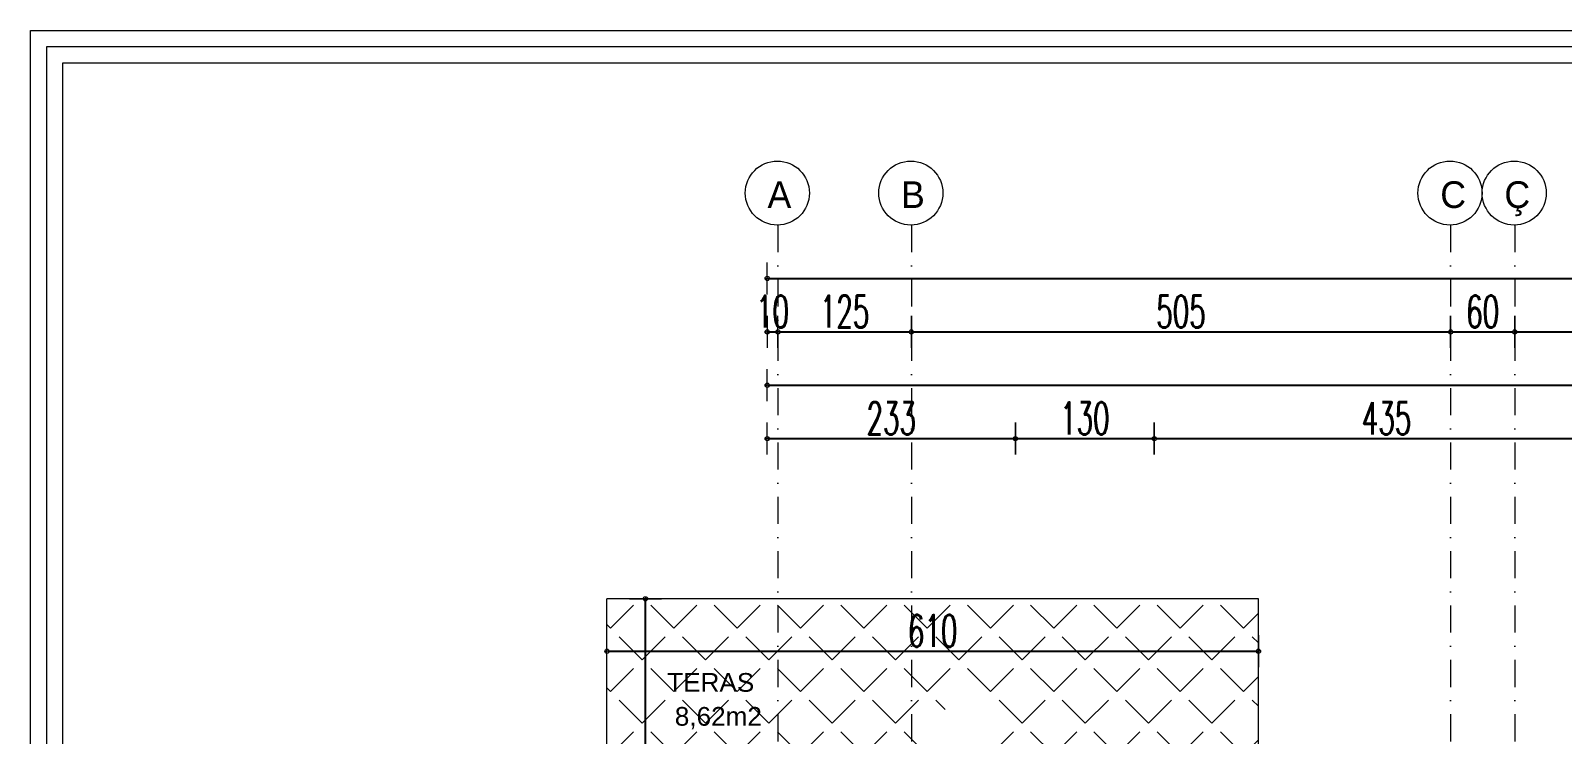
# Model space of a CAD drawing. Header units: millimetres. Extents: x -16104 to 67872, y -88009 to 12107.
# Drawn here: x 6700 to 8134, y -5612 to -4952 of the extents above; entities that cross this region are included whole.
import ezdxf

# ---------------------------------------------------------------- set-up
doc = ezdxf.new("R2010")
doc.units = ezdxf.units.MM
doc.linetypes.add('ACAD_ISO07W100', pattern=[3, 0, -3])
doc.linetypes.add('DASHDOTX2', pattern=[50.8, 25.4, -12.7, 0, -12.7])
doc.layers.get('0').update_dxf_attribs({"color": 241})
for name, color, linetype, lineweight in [('AKS', 1, 'ACAD_ISO07W100', 5), ('akslar', 144, 'Continuous', 20), ('balkon', 6, 'Continuous', 5), ('c05', 32, 'Continuous', 13), ('emsal&kolon', 1, 'Continuous', 5), ('OLCU', 54, 'Continuous', 13), ('ÖLÇÜ', 252, 'Continuous', 20)]:
    doc.layers.add(name, color=color, linetype=linetype, lineweight=lineweight)
doc.styles.add('DIM', font='Txttw.shx', dxfattribs={"width": 0.6})
doc.dimstyles.new('50', dxfattribs={"dimscale": 0, "dimtxt": 30, "dimasz": 1, "dimexe": 0, "dimexo": 2, "dimgap": 4, "dimtad": 1, "dimdec": 0, "dimzin": 0, "dimdsep": 46, "dimtxsty": 'DIM', "dimblk1": 'DOT', "dimblk2": 'DOT', "dimsah": 1, "dimcen": 1.5, "dimdle": 3, "dimse1": 1, "dimse2": 1, "dimclrd": 256, "dimclre": 9, "dimclrt": 256, "dimadec": 0, "dimazin": 0, "dimtfac": 0.24, "dimtdec": 0, "dimtix": 1, "dimtmove": 2, "dimatfit": 3, "dimldrblk": 'DOT', "dimfxl": 0, "dimtolj": 1, "dimtzin": 15, "dimarcsym": 0})

# ---------------------------------------------------------------- blocks, each defined once
blk = doc.blocks.new('DOT')
for p, q in [((0, 15), (0, -15)), ((-2, 0), (0, 0)), ((2, 0), (0, 0))]:
    blk.add_line(p, q)
blk.add_circle((0, 0), 2)
blk = doc.blocks.new('*D8165')
at = {"layer": 'Defpoints', "color": 0, "transparency": 16777216}
for p in [(7622.1, -5334.6), (7389.6, -5384.6), (7622.1, -5384.6)]:
    blk.add_point(p, dxfattribs=at)
at = {"layer": 'OLCU', "lineweight": -2, "transparency": 16777216}
blk.add_line((7390.6, -5334.6), (7621.1, -5334.6), dxfattribs=at)
at = {"layer": 'OLCU', "lineweight": -2, "transparency": 16777216, "rotation": 180}
blk.add_blockref('DOT', (7389.6, -5334.6), dxfattribs=at)
at = {"layer": 'OLCU', "lineweight": -2, "transparency": 16777216}
blk.add_blockref('DOT', (7622.1, -5334.6), dxfattribs=at)
at = {"layer": 'OLCU', "transparency": 16777216, "insert": (7505.8, -5315.6), "char_height": 30, "attachment_point": 5, "style": 'DIM'}
blk.add_mtext('\\A1;233', dxfattribs=at)
blk = doc.blocks.new('*D8166')
at = {"layer": 'Defpoints', "color": 0, "transparency": 16777216}
for p in [(7752.1, -5334.6), (7622.1, -5384.6), (7752.1, -5384.6)]:
    blk.add_point(p, dxfattribs=at)
at = {"layer": 'OLCU', "lineweight": -2, "transparency": 16777216}
blk.add_line((7623.1, -5334.6), (7751.1, -5334.6), dxfattribs=at)
at = {"layer": 'OLCU', "lineweight": -2, "transparency": 16777216, "rotation": 180}
blk.add_blockref('DOT', (7622.1, -5334.6), dxfattribs=at)
at = {"layer": 'OLCU', "lineweight": -2, "transparency": 16777216}
blk.add_blockref('DOT', (7752.1, -5334.6), dxfattribs=at)
at = {"layer": 'OLCU', "transparency": 16777216, "insert": (7687.1, -5315.6), "char_height": 30, "attachment_point": 5, "style": 'DIM'}
blk.add_mtext('\\A1;130', dxfattribs=at)
blk = doc.blocks.new('*D8167')
at = {"layer": 'Defpoints', "color": 0, "transparency": 16777216}
for p in [(8187.1, -5334.6), (7752.1, -5384.6), (8187.1, -5384.6)]:
    blk.add_point(p, dxfattribs=at)
at = {"layer": 'OLCU', "lineweight": -2, "transparency": 16777216}
blk.add_line((7753.1, -5334.6), (8186.1, -5334.6), dxfattribs=at)
at = {"layer": 'OLCU', "lineweight": -2, "transparency": 16777216, "rotation": 180}
blk.add_blockref('DOT', (7752.1, -5334.6), dxfattribs=at)
at = {"layer": 'OLCU', "lineweight": -2, "transparency": 16777216}
blk.add_blockref('DOT', (8187.1, -5334.6), dxfattribs=at)
at = {"layer": 'OLCU', "transparency": 16777216, "insert": (7969.6, -5315.6), "char_height": 30, "attachment_point": 5, "style": 'DIM'}
blk.add_mtext('\\A1;435', dxfattribs=at)
blk = doc.blocks.new('*D8174')
at = {"layer": 'Defpoints', "color": 0, "transparency": 16777216}
for p in [(9439.6, -5284.6), (7389.6, -5319.6), (9439.6, -5319.6)]:
    blk.add_point(p, dxfattribs=at)
at = {"layer": 'OLCU', "lineweight": -2, "transparency": 16777216}
blk.add_line((7390.6, -5284.6), (9438.6, -5284.6), dxfattribs=at)
at = {"layer": 'OLCU', "lineweight": -2, "transparency": 16777216, "rotation": 180}
blk.add_blockref('DOT', (7389.6, -5284.6), dxfattribs=at)
at = {"layer": 'OLCU', "lineweight": -2, "transparency": 16777216}
blk.add_blockref('DOT', (9439.6, -5284.6), dxfattribs=at)
at = {"layer": 'OLCU', "transparency": 16777216, "insert": (8414.6, -5265.6), "char_height": 30, "attachment_point": 5, "style": 'DIM'}
blk.add_mtext('\\A1;2050', dxfattribs=at)
blk = doc.blocks.new('*D8175')
at = {"layer": 'Defpoints', "color": 0, "transparency": 16777216}
for p in [(7399.6, -5234.6), (7389.6, -5269.6), (7399.6, -5269.6)]:
    blk.add_point(p, dxfattribs=at)
at = {"layer": 'OLCU', "lineweight": -2, "transparency": 16777216}
for p, q in [((7388.6, -5234.6), (7387.6, -5234.6)), ((7389.6, -5234.6), (7399.6, -5234.6)), ((7400.6, -5234.6), (7401.6, -5234.6))]:
    blk.add_line(p, q, dxfattribs=at)
blk.add_blockref('DOT', (7389.6, -5234.6), dxfattribs=at)
at = {"layer": 'OLCU', "lineweight": -2, "transparency": 16777216, "rotation": 180}
blk.add_blockref('DOT', (7399.6, -5234.6), dxfattribs=at)
at = {"layer": 'OLCU', "transparency": 16777216, "insert": (7394.6, -5215.6), "char_height": 30, "attachment_point": 5, "style": 'DIM'}
blk.add_mtext('\\A1;10', dxfattribs=at)
blk = doc.blocks.new('*D8176')
at = {"layer": 'Defpoints', "color": 0, "transparency": 16777216}
for p in [(7399.6, -5234.6), (7524.6, -5234.6), (7524.6, -5234.6)]:
    blk.add_point(p, dxfattribs=at)
at = {"layer": 'OLCU', "lineweight": -2, "transparency": 16777216}
blk.add_line((7400.6, -5234.6), (7523.6, -5234.6), dxfattribs=at)
at = {"layer": 'OLCU', "lineweight": -2, "transparency": 16777216, "rotation": 180}
blk.add_blockref('DOT', (7399.6, -5234.6), dxfattribs=at)
at = {"layer": 'OLCU', "lineweight": -2, "transparency": 16777216}
blk.add_blockref('DOT', (7524.6, -5234.6), dxfattribs=at)
at = {"layer": 'OLCU', "transparency": 16777216, "insert": (7462.1, -5215.6), "char_height": 30, "attachment_point": 5, "style": 'DIM'}
blk.add_mtext('\\A1;125', dxfattribs=at)
blk = doc.blocks.new('*D8177')
at = {"layer": 'Defpoints', "color": 0, "transparency": 16777216}
for p in [(7524.6, -5234.6), (8029.6, -5234.6), (8029.6, -5234.6)]:
    blk.add_point(p, dxfattribs=at)
at = {"layer": 'OLCU', "lineweight": -2, "transparency": 16777216}
blk.add_line((7525.6, -5234.6), (8028.6, -5234.6), dxfattribs=at)
at = {"layer": 'OLCU', "lineweight": -2, "transparency": 16777216, "rotation": 180}
blk.add_blockref('DOT', (7524.6, -5234.6), dxfattribs=at)
at = {"layer": 'OLCU', "lineweight": -2, "transparency": 16777216}
blk.add_blockref('DOT', (8029.6, -5234.6), dxfattribs=at)
at = {"layer": 'OLCU', "transparency": 16777216, "insert": (7777.1, -5215.6), "char_height": 30, "attachment_point": 5, "style": 'DIM'}
blk.add_mtext('\\A1;505', dxfattribs=at)
blk = doc.blocks.new('*D8178')
at = {"layer": 'Defpoints', "color": 0, "transparency": 16777216}
for p in [(8029.6, -5234.6), (8089.6, -5234.6), (8089.6, -5234.6)]:
    blk.add_point(p, dxfattribs=at)
at = {"layer": 'OLCU', "lineweight": -2, "transparency": 16777216}
blk.add_line((8030.6, -5234.6), (8088.6, -5234.6), dxfattribs=at)
at = {"layer": 'OLCU', "lineweight": -2, "transparency": 16777216, "rotation": 180}
blk.add_blockref('DOT', (8029.6, -5234.6), dxfattribs=at)
at = {"layer": 'OLCU', "lineweight": -2, "transparency": 16777216}
blk.add_blockref('DOT', (8089.6, -5234.6), dxfattribs=at)
at = {"layer": 'OLCU', "transparency": 16777216, "insert": (8059.6, -5215.6), "char_height": 30, "attachment_point": 5, "style": 'DIM'}
blk.add_mtext('\\A1;60', dxfattribs=at)
blk = doc.blocks.new('*D8179')
at = {"layer": 'Defpoints', "color": 0, "transparency": 16777216}
for p in [(8089.6, -5234.6), (8319.1, -5234.6), (8319.1, -5234.6)]:
    blk.add_point(p, dxfattribs=at)
at = {"layer": 'OLCU', "lineweight": -2, "transparency": 16777216}
blk.add_line((8090.6, -5234.6), (8318.1, -5234.6), dxfattribs=at)
at = {"layer": 'OLCU', "lineweight": -2, "transparency": 16777216, "rotation": 180}
blk.add_blockref('DOT', (8089.6, -5234.6), dxfattribs=at)
at = {"layer": 'OLCU', "lineweight": -2, "transparency": 16777216}
blk.add_blockref('DOT', (8319.1, -5234.6), dxfattribs=at)
at = {"layer": 'OLCU', "transparency": 16777216, "insert": (8204.3, -5215.6), "char_height": 30, "attachment_point": 5, "style": 'DIM'}
blk.add_mtext('\\A1;230', dxfattribs=at)
blk = doc.blocks.new('*D8187')
at = {"layer": 'Defpoints', "color": 0, "transparency": 16777216}
for p in [(9439.6, -5184.6), (7389.6, -5219.6), (9439.6, -5219.6)]:
    blk.add_point(p, dxfattribs=at)
at = {"layer": 'OLCU', "lineweight": -2, "transparency": 16777216}
blk.add_line((7390.6, -5184.6), (9438.6, -5184.6), dxfattribs=at)
at = {"layer": 'OLCU', "lineweight": -2, "transparency": 16777216, "rotation": 180}
blk.add_blockref('DOT', (7389.6, -5184.6), dxfattribs=at)
at = {"layer": 'OLCU', "lineweight": -2, "transparency": 16777216}
blk.add_blockref('DOT', (9439.6, -5184.6), dxfattribs=at)
at = {"layer": 'OLCU', "transparency": 16777216, "insert": (8414.6, -5165.6), "char_height": 30, "attachment_point": 5, "style": 'DIM'}
blk.add_mtext('\\A1;2050', dxfattribs=at)
blk = doc.blocks.new('*D8323')
at = {"layer": 'Defpoints', "color": 0, "transparency": 16777216}
for p in [(7239.6, -5484.6), (7275.6, -5484.6), (7239.6, -6569.6)]:
    blk.add_point(p, dxfattribs=at)
at = {"layer": 'OLCU', "lineweight": -2, "transparency": 16777216}
blk.add_line((7275.6, -6568.6), (7275.6, -5485.6), dxfattribs=at)
for p, rotation in [((7275.6, -5484.6), 90), ((7275.6, -6569.6), 270)]:
    blk.add_blockref('DOT', p, dxfattribs=dict(at, rotation=rotation))
at = {"layer": 'OLCU', "transparency": 16777216, "insert": (7256.6, -6027.1), "char_height": 30, "attachment_point": 5, "rotation": 90, "style": 'DIM'}
blk.add_mtext('\\A1;1085', dxfattribs=at)
blk = doc.blocks.new('*D8324')
at = {"layer": 'Defpoints', "color": 0, "transparency": 16777216}
for p in [(7239.6, -5484.6), (7849.6, -5484.6), (7849.6, -5533.7)]:
    blk.add_point(p, dxfattribs=at)
at = {"layer": 'OLCU', "lineweight": -2, "transparency": 16777216}
blk.add_line((7240.6, -5533.7), (7848.6, -5533.7), dxfattribs=at)
at = {"layer": 'OLCU', "lineweight": -2, "transparency": 16777216, "rotation": 180}
blk.add_blockref('DOT', (7239.6, -5533.7), dxfattribs=at)
at = {"layer": 'OLCU', "lineweight": -2, "transparency": 16777216}
blk.add_blockref('DOT', (7849.6, -5533.7), dxfattribs=at)
at = {"layer": 'OLCU', "transparency": 16777216, "insert": (7544.6, -5514.7), "char_height": 30, "attachment_point": 5, "style": 'DIM'}
blk.add_mtext('\\A1;610', dxfattribs=at)

msp = doc.modelspace()

# ---------------------------------------------------------------- hatches: boundary and pattern name
at = {"layer": 'ÖLÇÜ'}
h = msp.add_hatch(dxfattribs=at)
h.set_pattern_fill('ANGLE,_O', color=256, scale=6, angle=45)
h.set_pattern_definition([(45, (-3603.393, 0), (-29.63485, 29.63485), [30.48, -11.43]), (135, (-3603.393, 0), (-29.63485, -29.63485), [30.48, -11.43])])
h.paths.add_polyline_path([(7849.6, -5484.6), (7524.6, -5484.6), (7524.6, -5631.6), (7534.7, -5631.6, -0.399638), (7594.6, -5574.6), (7594.6, -5631.6), (7849.6, -5631.6)])
h.paths.add_polyline_path([(7524.6, -5484.6), (7399.6, -5484.6), (7399.6, -5631.6), (7524.6, -5631.6)])
h.paths.add_polyline_path([(7399.6, -5484.6), (7239.6, -5484.6), (7239.6, -5644.6), (7386.6, -5644.6), (7386.6, -5631.6), (7399.6, -5631.6)])
h.paths.add_polyline_path([(7386.6, -5644.6), (7239.6, -5644.6), (7239.6, -5701.9), (7239.6, -6059.9), (7386.6, -6059.9)])
h.paths.add_polyline_path([(7386.6, -6059.9), (7239.6, -6059.9), (7239.6, -6099.9), (7386.6, -6099.9)])
h.paths.add_polyline_path([(7386.6, -6099.9), (7239.6, -6099.9), (7239.6, -6279.6), (7386.6, -6279.6)])
h.paths.add_polyline_path([(7386.6, -6279.6), (7239.6, -6279.6), (7239.6, -6470.2), (7349.7, -6470.2, -0.121877), (7386.6, -6459.6)])
h.paths.add_polyline_path([(7349.7, -6470.2), (7239.6, -6470.2), (7239.6, -6559.6), (7386.6, -6559.6), (7386.6, -6539.6), (7309.6, -6539.6, -0.268211)])
h.paths.add_polyline_path([(7386.6, -6559.6), (7239.6, -6559.6), (7239.6, -6569.6), (7386.6, -6569.6)])
h.paths.add_polyline_path([(7298.7, -5581.3), (7386.7, -5581.3), (7386.7, -5611.1), (7298.7, -5611.1)], flags=24)
h.paths.add_polyline_path([(7293.5, -5549.4), (7381.9, -5549.4), (7381.9, -5576.2), (7293.5, -5576.2)], flags=24)
h.paths.add_polyline_path([(7234.1, -6064.6), (7234.1, -5989.6), (7279.1, -5989.6), (7279.1, -6064.6)], flags=9)
h.paths.add_polyline_path([(7390.6, -5905), (7390.9, -5814.5), (7373.1, -5814.4), (7372.9, -5904.9)], flags=9)
h.paths.add_polyline_path([(7389.6, -6260.7), (7389.9, -6170.2), (7372.1, -6170.1), (7371.9, -6260.6)], flags=9)
h.paths.add_polyline_path([(7285.7, -6463.1), (7343.5, -6463.1), (7343.5, -6508.1), (7285.7, -6508.1)], flags=9)

# ---------------------------------------------------------------- linework, layer by layer
at = {"layer": 'AKS', "linetype": 'ByBlock'}
for centre in [(7399.1, -5104.6), (7524.1, -5104.6), (8029, -5104.6), (8089.1, -5104.6)]:
    msp.add_circle(centre, 30, dxfattribs=at)
at = {"layer": 'akslar', "linetype": 'DASHDOTX2'}
for p, q in [((7399.6, -5134.6), (7399.6, -7944.1)), ((7399.6, -5134.6), (7399.6, -7944.1)), ((7524.6, -5134.6), (7524.6, -7944.1)), ((8029.6, -5134.6), (8029.6, -7944.1)), ((8089.6, -5134.6), (8089.6, -7944.1))]:
    msp.add_line(p, q, dxfattribs=at)
at = {"layer": 'balkon'}
for p, q in [((7239.6, -5701.9), (7239.6, -5484.6)), ((7849.6, -5484.6), (7239.6, -5484.6)), ((7849.6, -5634.6), (7849.6, -5484.6))]:
    msp.add_line(p, q, dxfattribs=at)
at = {"layer": 'c05'}
for points in [[(10230.1, -8120), (10230.1, -8330.3), (6699.9, -8330.3), (6699.9, -4952.5), (10230.1, -4952.5), (10230.1, -6808.6)], [(10215.1, -8120), (10215.1, -8315.3), (6714.9, -8315.3), (6714.9, -4967.5), (10215.1, -4967.5), (10215.1, -6808.6)], [(10200.1, -8120), (10200.1, -8300.3), (6729.9, -8300.3), (6729.9, -4982.5), (10200.1, -4982.5), (10200.1, -6808.6)]]:
    msp.add_lwpolyline(points, dxfattribs=at)

# ---------------------------------------------------------------- texts
at = {"layer": 'AKS', "char_height": 25, "width": 35.659, "attachment_point": 1}
for s, insert in [('A', (7389.9, -5093.6)), ('B', (7514.9, -5093.6)), ('C', (8019.9, -5093.6)), ('Ç', (8079.9, -5093.6))]:
    msp.add_mtext(s, dxfattribs=dict(at, insert=insert))
at = {"layer": 'emsal&kolon', "char_height": 17.5, "width": 1076.841}
for s, insert, attachment_point in [('{\\fArial|b0|i0|c162|p34;TERAS}', (7377.5, -5571.9), 9), ('{\\fArial|b0|i0|c162|p34;8,62m2}', (7303.1, -5606.7), 7)]:
    msp.add_mtext(s, dxfattribs=dict(at, insert=insert, attachment_point=attachment_point))

# ---------------------------------------------------------------- dimensions: what is measured, and where the dimension line sits
at = {"layer": 'OLCU'}
for base, p1, p2, picture, middle in [((9439.6, -5184.6), (7389.6, -5219.6), (9439.6, -5219.6), '*D8187', (8414.6, -5165.6)), ((7399.6, -5234.6), (7389.6, -5269.6), (7399.6, -5269.6), '*D8175', (7394.6, -5215.6)), ((7524.6, -5234.6), (7399.6, -5234.6), (7524.6, -5234.6), '*D8176', (7462.1, -5215.6)), ((8029.6, -5234.6), (7524.6, -5234.6), (8029.6, -5234.6), '*D8177', (7777.1, -5215.6)), ((8089.6, -5234.6), (8029.6, -5234.6), (8089.6, -5234.6), '*D8178', (8059.6, -5215.6)), ((9439.6, -5284.6), (7389.6, -5319.6), (9439.6, -5319.6), '*D8174', (8414.6, -5265.6)), ((7622.0959038, -5334.5601116), (7389.5959038, -5384.5601116), (7622.0959038, -5384.5601116), '*D8165', (7505.8459038, -5315.5601116)), ((7752.1, -5334.6), (7622.1, -5384.6), (7752.1, -5384.6), '*D8166', (7687.1, -5315.6)), ((8187.1, -5334.6), (7752.1, -5384.6), (8187.1, -5384.6), '*D8167', (7969.6, -5315.6)), ((7849.6, -5533.7), (7239.6, -5484.6), (7849.6, -5484.6), '*D8324', (7544.6, -5514.7))]:
    dim = msp.add_linear_dim(base=base, p1=p1, p2=p2, dimstyle='50', override={"dimscale": 1}, dxfattribs=at)
    dim.commit()
    dim.dimension.update_dxf_attribs({"geometry": picture, "text_midpoint": middle})
dim = msp.add_linear_dim(base=(8319.1, -5234.6), p1=(8089.6, -5234.6), p2=(8319.1, -5234.6), text='230', dimstyle='50', override={"dimscale": 1}, dxfattribs=at)
dim.commit()
dim.dimension.update_dxf_attribs({"geometry": '*D8179', "text_midpoint": (8204.3, -5215.6)})
dim = msp.add_linear_dim(base=(7275.6, -5484.6), p1=(7239.6, -6569.6), p2=(7239.6, -5484.6), angle=90, dimstyle='50', override={"dimscale": 1}, dxfattribs=at)
dim.commit()
dim.dimension.update_dxf_attribs({"geometry": '*D8323', "text_midpoint": (7256.6, -6027.1)})

doc.saveas('drawing.dxf')
